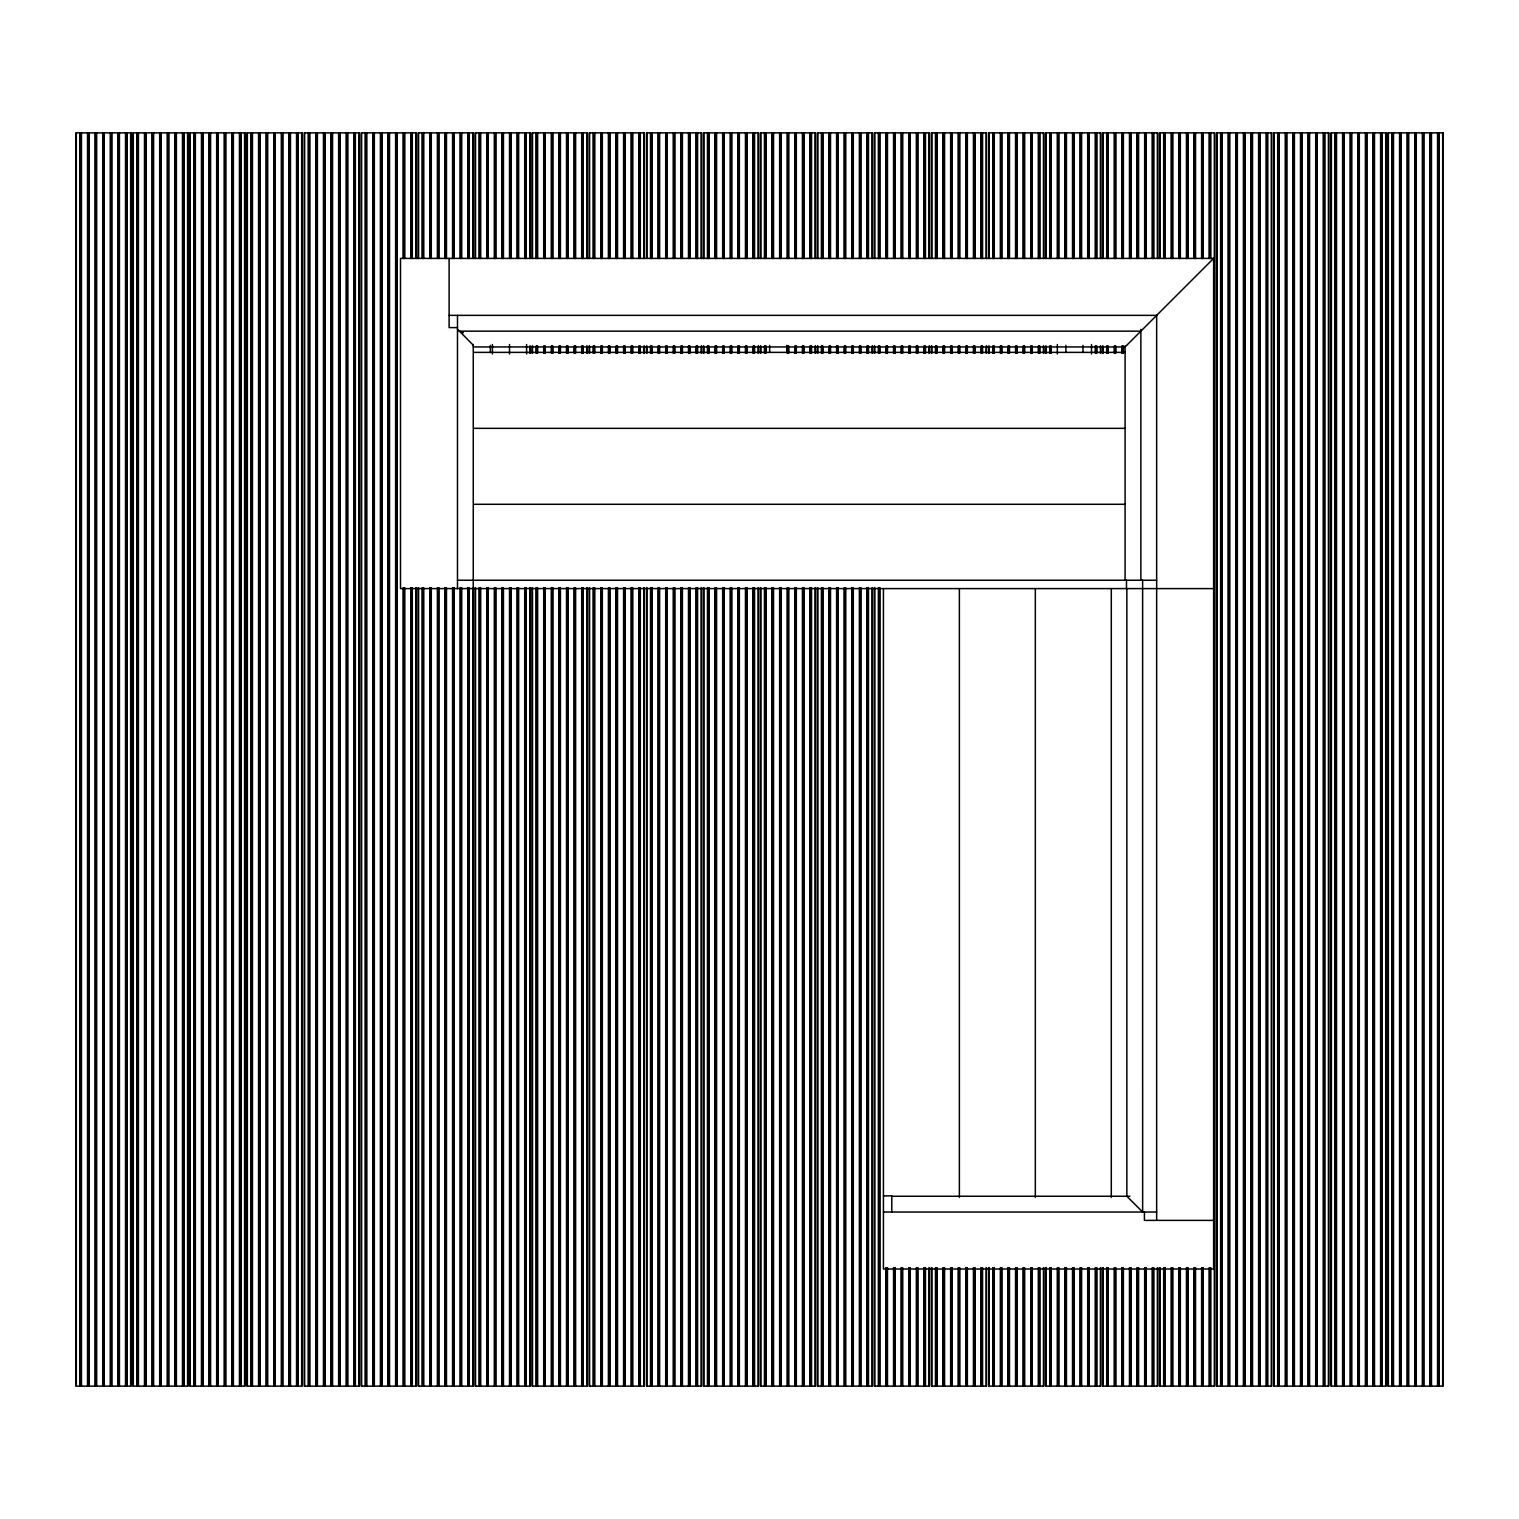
<?xml version="1.0" encoding="UTF-8"?>
<svg xmlns="http://www.w3.org/2000/svg" width="1519" height="1519" viewBox="0 0 1519 1519"><rect width="100%" height="100%" fill="white"/><g stroke="black" fill="none" stroke-linecap="round" stroke-linejoin="round"><path stroke-width="1.5" d="M1213.624 588.594L400.503 588.594L400.503 258.401L1213.624 258.401L1125.085 346.94L473.263 346.94M449.111 315.363L1156.662 315.363M457.485 327.61L449.111 327.61L449.111 258.401M1140.864 331.161L459.251 331.161L457.485 329.376M473.966 352.37L1125.085 352.37M473.966 428.339L1125.085 428.339M473.966 504.289L1125.085 504.289M457.485 580.239L473.263 580.239M473.966 580.239L1156.662 580.239M883.431 1195.871L891.786 1195.871L891.786 1212.029M891.786 1196.25L1129.851 1196.25M883.431 1212.029L1156.662 1212.029M1213.624 1220.384L1144.415 1220.384L1144.415 1212.029M463.39 332.718L459.441 331.161L473.263 345.174M1442.67 132.875L1442.67 1386.125M1439.063 132.875L1439.063 1386.125M1438.683 132.875L1438.683 1386.125M1437.923 132.875L1437.923 1386.125M1437.544 132.875L1437.544 1386.125M1431.468 132.875L1431.468 1386.125M1431.088 132.875L1431.088 1386.125M1430.328 132.875L1430.328 1386.125M1429.949 132.875L1429.949 1386.125M1423.873 132.875L1423.873 1386.125M1423.493 132.875L1423.493 1386.125M1422.733 132.875L1422.733 1386.125M1422.354 132.875L1422.354 1386.125M1416.278 132.875L1416.278 1386.125M1415.898 132.875L1415.898 1386.125M1415.138 132.875L1415.138 1386.125M1414.759 132.875L1414.759 1386.125M1408.683 132.875L1408.683 1386.125M1408.303 132.875L1408.303 1386.125M1407.543 132.875L1407.543 1386.125M1407.164 132.875L1407.164 1386.125M1401.088 132.875L1401.088 1386.125M1400.708 132.875L1400.708 1386.125M1399.948 132.875L1399.948 1386.125M1399.569 132.875L1399.569 1386.125M1393.493 132.875L1393.493 1386.125M1393.113 132.875L1393.113 1386.125M1392.353 132.875L1392.353 1386.125M1391.974 132.875L1391.974 1386.125M1388.366 132.875L1388.366 1386.125M1385.708 132.875L1385.708 1386.125M1382.1 132.875L1382.1 1386.125M1381.72 132.875L1381.72 1386.125M1380.961 132.875L1380.961 1386.125M1380.581 132.875L1380.581 1386.125M1374.505 132.875L1374.505 1386.125M1374.125 132.875L1374.125 1386.125M1373.366 132.875L1373.366 1386.125M1372.986 132.875L1372.986 1386.125M1366.91 132.875L1366.91 1386.125M1366.53 132.875L1366.53 1386.125M1365.771 132.875L1365.771 1386.125M1365.391 132.875L1365.391 1386.125M1359.315 132.875L1359.315 1386.125M1358.935 132.875L1358.935 1386.125M1358.176 132.875L1358.176 1386.125M1357.796 132.875L1357.796 1386.125M1351.72 132.875L1351.72 1386.125M1351.34 132.875L1351.34 1386.125M1350.581 132.875L1350.581 1386.125M1350.201 132.875L1350.201 1386.125M1344.125 132.875L1344.125 1386.125M1343.745 132.875L1343.745 1386.125M1342.986 132.875L1342.986 1386.125M1342.606 132.875L1342.606 1386.125M1336.53 132.875L1336.53 1386.125M1336.15 132.875L1336.15 1386.125M1335.391 132.875L1335.391 1386.125M1335.011 132.875L1335.011 1386.125M1331.404 132.875L1331.404 1386.125M1328.422 132.875L1328.422 1386.125M1324.815 132.875L1324.815 1386.125M1324.435 132.875L1324.435 1386.125M1323.676 132.875L1323.676 1386.125M1323.296 132.875L1323.296 1386.125M1317.22 132.875L1317.22 1386.125M1316.84 132.875L1316.84 1386.125M1316.081 132.875L1316.081 1386.125M1315.701 132.875L1315.701 1386.125M1309.606 132.875L1309.606 1386.125M1309.226 132.875L1309.226 1386.125M1308.467 132.875L1308.467 1386.125M1308.087 132.875L1308.087 1386.125M1302.011 132.875L1302.011 1386.125M1301.631 132.875L1301.631 1386.125M1300.872 132.875L1300.872 1386.125M1300.492 132.875L1300.492 1386.125M1294.416 132.875L1294.416 1386.125M1294.036 132.875L1294.036 1386.125M1293.277 132.875L1293.277 1386.125M1292.897 132.875L1292.897 1386.125M1286.821 132.875L1286.821 1386.125M1286.441 132.875L1286.441 1386.125M1285.682 132.875L1285.682 1386.125M1285.302 132.875L1285.302 1386.125M1279.226 132.875L1279.226 1386.125M1278.846 132.875L1278.846 1386.125M1278.087 132.875L1278.087 1386.125M1277.707 132.875L1277.707 1386.125M1274.099 132.875L1274.099 1386.125M1271.327 132.875L1271.327 1386.125M1267.719 132.875L1267.719 1386.125M1267.34 132.875L1267.34 1386.125M1266.58 132.875L1266.58 1386.125M1266.2 132.875L1266.2 1386.125M1260.124 132.875L1260.124 1386.125M1259.745 132.875L1259.745 1386.125M1258.985 132.875L1258.985 1386.125M1258.605 132.875L1258.605 1386.125M1252.529 132.875L1252.529 1386.125M1252.15 132.875L1252.15 1386.125M1251.39 132.875L1251.39 1386.125M1251.01 132.875L1251.01 1386.125M1244.934 132.875L1244.934 1386.125M1244.555 132.875L1244.555 1386.125M1243.795 132.875L1243.795 1386.125M1243.415 132.875L1243.415 1386.125M1237.339 132.875L1237.339 1386.125M1236.96 132.875L1236.96 1386.125M1236.2 132.875L1236.2 1386.125M1235.82 132.875L1235.82 1386.125M1229.725 132.875L1229.725 1386.125M1229.346 132.875L1229.346 1386.125M1228.586 132.875L1228.586 1386.125M1228.206 132.875L1228.206 1386.125M1222.13 132.875L1222.13 1386.125M1221.751 132.875L1221.751 1386.125M1220.991 132.875L1220.991 1386.125M1220.611 132.875L1220.611 1386.125M1217.004 132.875L1217.004 1386.125M1214.346 132.875L1214.346 1386.125M1213.624 258.401L1213.624 1269.011L883.431 1269.011L883.431 588.594M1210.738 132.875L1210.738 258.439M1210.738 1267.681L1210.738 1386.125M1210.358 132.875L1210.358 258.439M1210.358 1267.681L1210.358 1386.125M1209.599 132.875L1209.599 258.439M1209.599 1267.681L1209.599 1386.125M1209.219 132.875L1209.219 258.439M1209.219 1267.681L1209.219 1386.125M1203.143 132.875L1203.143 258.439M1203.143 1267.681L1203.143 1386.125M1202.763 132.875L1202.763 258.439M1202.763 1267.681L1202.763 1386.125M1202.004 132.875L1202.004 258.439M1202.004 1267.681L1202.004 1386.125M1201.624 132.875L1201.624 258.439M1201.624 1267.681L1201.624 1386.125M1195.548 132.875L1195.548 258.439M1195.548 1267.681L1195.548 1386.125M1195.168 132.875L1195.168 258.439M1195.168 1267.681L1195.168 1386.125M1194.409 132.875L1194.409 258.439M1194.409 1267.681L1194.409 1386.125M1194.029 132.875L1194.029 258.439M1194.029 1267.681L1194.029 1386.125M1187.953 132.875L1187.953 258.439M1187.953 1267.681L1187.953 1386.125M1187.573 132.875L1187.573 258.439M1187.573 1267.681L1187.573 1386.125M1186.814 132.875L1186.814 258.439M1186.814 1267.681L1186.814 1386.125M1186.434 132.875L1186.434 258.439M1186.434 1267.681L1186.434 1386.125M1180.358 132.875L1180.358 258.439M1180.358 1267.681L1180.358 1386.125M1179.978 132.875L1179.978 258.439M1179.978 1267.681L1179.978 1386.125M1179.219 132.875L1179.219 258.439M1179.219 1267.681L1179.219 1386.125M1178.839 132.875L1178.839 258.439M1178.839 1267.681L1178.839 1386.125M1172.763 132.875L1172.763 258.439M1172.763 1267.681L1172.763 1386.125M1172.383 132.875L1172.383 258.439M1172.383 1267.681L1172.383 1386.125M1171.624 132.875L1171.624 258.439M1171.624 1267.681L1171.624 1386.125M1171.244 132.875L1171.244 258.439M1171.244 1267.681L1171.244 1386.125M1165.168 132.875L1165.168 258.439M1165.168 1267.681L1165.168 1386.125M1164.788 132.875L1164.788 258.439M1164.788 1267.681L1164.788 1386.125M1164.029 132.875L1164.029 258.439M1164.029 1267.681L1164.029 1386.125M1163.649 132.875L1163.649 258.439M1163.649 1267.681L1163.649 1386.125M1160.041 132.875L1160.041 258.439M1160.041 1267.681L1160.041 1386.125M1159.662 258.439L1159.662 132.875L1214.725 132.875L1214.725 1386.125L1159.662 1386.125L1159.662 1267.681M1157.763 258.439L1157.763 132.875L1102.699 132.875L1102.699 258.439M1157.763 1267.681L1157.763 1386.125L1102.699 1386.125L1102.699 1267.681M1157.383 132.875L1157.383 258.439M1157.383 1267.681L1157.383 1386.125M1156.662 315.136L1156.662 1220.384M1153.775 132.875L1153.775 258.439M1153.775 1267.681L1153.775 1386.125M1153.396 132.875L1153.396 258.439M1153.396 1267.681L1153.396 1386.125M1152.636 132.875L1152.636 258.439M1152.636 1267.681L1152.636 1386.125M1152.256 132.875L1152.256 258.439M1152.256 1267.681L1152.256 1386.125M1146.18 132.875L1146.18 258.439M1146.18 1267.681L1146.18 1386.125M1145.801 132.875L1145.801 258.439M1145.801 1267.681L1145.801 1386.125M1145.041 132.875L1145.041 258.439M1145.041 1267.681L1145.041 1386.125M1144.661 132.875L1144.661 258.439M1144.661 1267.681L1144.661 1386.125M1142.63 580.239L1142.649 1212.029L1126.851 1196.25L1126.851 588.594M1140.864 329.338L1140.864 580.239M1138.585 132.875L1138.585 258.439M1138.585 1267.681L1138.585 1386.125M1138.206 132.875L1138.206 258.439M1138.206 1267.681L1138.206 1386.125M1137.446 132.875L1137.446 258.439M1137.446 1267.681L1137.446 1386.125M1137.066 132.875L1137.066 258.439M1137.066 1267.681L1137.066 1386.125M1130.99 132.875L1130.99 258.439M1130.99 1267.681L1130.99 1386.125M1130.611 132.875L1130.611 258.439M1130.611 1267.681L1130.611 1386.125M1129.851 132.875L1129.851 258.439M1129.851 1267.681L1129.851 1386.125M1129.471 132.875L1129.471 258.439M1129.471 1267.681L1129.471 1386.125M1126.49 580.239L1126.49 588.594M1125.085 345.914L1125.085 580.239M1123.395 132.875L1123.395 258.439M1123.395 346.085L1123.395 353.186M1123.395 1267.681L1123.395 1386.125M1123.016 132.875L1123.016 258.439M1123.016 346.085L1123.016 353.186M1123.016 1267.681L1123.016 1386.125M1122.256 132.875L1122.256 258.439M1122.256 346.085L1122.256 353.186M1122.256 1267.681L1122.256 1386.125M1121.876 132.875L1121.876 258.439M1121.876 346.085L1121.876 353.186M1121.876 1267.681L1121.876 1386.125M1115.8 132.875L1115.8 258.439M1115.8 346.085L1115.8 353.186M1115.8 1267.681L1115.8 1386.125M1115.421 132.875L1115.421 258.439M1115.421 346.085L1115.421 353.186M1115.421 1267.681L1115.421 1386.125M1114.661 132.875L1114.661 258.439M1114.661 346.085L1114.661 353.186M1114.661 1267.681L1114.661 1386.125M1114.281 132.875L1114.281 258.439M1114.281 346.085L1114.281 353.186M1114.281 1267.681L1114.281 1386.125M1111.3 588.594L1111.3 1197.447M1108.205 132.875L1108.205 258.439M1108.205 346.085L1108.205 353.186M1108.205 1267.681L1108.205 1386.125M1107.826 132.875L1107.826 258.439M1107.826 346.085L1107.826 353.186M1107.826 1267.681L1107.826 1386.125M1107.066 132.875L1107.066 258.439M1107.066 346.085L1107.066 353.186M1107.066 1267.681L1107.066 1386.125M1106.686 132.875L1106.686 258.439M1106.686 346.085L1106.686 353.186M1106.686 1267.681L1106.686 1386.125M1103.079 132.875L1103.079 258.439M1103.079 346.085L1103.079 353.186M1103.079 1267.681L1103.079 1386.125M1102.699 346.085L1102.699 353.186M1100.8 258.439L1100.8 132.875L1045.737 132.875L1045.737 258.439M1100.8 346.085L1100.8 353.186M1100.8 1267.681L1100.8 1386.125L1045.737 1386.125L1045.737 1267.681M1100.421 132.875L1100.421 258.439M1100.421 346.085L1100.421 353.186M1100.421 1267.681L1100.421 1386.125M1096.813 132.875L1096.813 258.439M1096.813 346.085L1096.813 353.186M1096.813 1267.681L1096.813 1386.125M1096.433 132.875L1096.433 258.439M1096.433 346.085L1096.433 353.186M1096.433 1267.681L1096.433 1386.125M1095.674 132.875L1095.674 258.439M1095.674 346.085L1095.674 353.186M1095.674 1267.681L1095.674 1386.125M1095.294 132.875L1095.294 258.439M1095.294 346.085L1095.294 353.186M1095.294 1267.681L1095.294 1386.125M1091.515 344.528L1091.515 353.965M1089.218 132.875L1089.218 258.439M1089.218 1267.681L1089.218 1386.125M1088.838 132.875L1088.838 258.439M1088.838 1267.681L1088.838 1386.125M1088.079 132.875L1088.079 258.439M1088.079 1267.681L1088.079 1386.125M1087.699 132.875L1087.699 258.439M1087.699 1267.681L1087.699 1386.125M1082.971 345.383L1082.971 352.484M1081.623 132.875L1081.623 258.439M1081.623 1267.681L1081.623 1386.125M1081.243 132.875L1081.243 258.439M1081.243 1267.681L1081.243 1386.125M1080.484 132.875L1080.484 258.439M1080.484 1267.681L1080.484 1386.125M1080.104 132.875L1080.104 258.439M1080.104 1267.681L1080.104 1386.125M1074.028 132.875L1074.028 258.439M1074.028 1267.681L1074.028 1386.125M1073.648 132.875L1073.648 258.439M1073.648 1267.681L1073.648 1386.125M1072.889 132.875L1072.889 258.439M1072.889 1267.681L1072.889 1386.125M1072.509 132.875L1072.509 258.439M1072.509 1267.681L1072.509 1386.125M1066.433 132.875L1066.433 258.439M1066.433 1267.681L1066.433 1386.125M1066.053 132.875L1066.053 258.439M1066.053 1267.681L1066.053 1386.125M1065.882 345.383L1065.882 352.484M1065.294 132.875L1065.294 258.439M1065.294 1267.681L1065.294 1386.125M1064.914 132.875L1064.914 258.439M1064.914 1267.681L1064.914 1386.125M1058.838 132.875L1058.838 258.439M1058.838 1267.681L1058.838 1386.125M1058.458 132.875L1058.458 258.439M1058.458 1267.681L1058.458 1386.125M1057.699 132.875L1057.699 258.439M1057.699 1267.681L1057.699 1386.125M1057.319 132.875L1057.319 258.439M1057.338 344.528L1057.338 353.965M1057.319 1267.681L1057.319 1386.125M1051.243 132.875L1051.243 258.439M1051.243 346.085L1051.243 353.186M1051.243 1267.681L1051.243 1386.125M1050.863 132.875L1050.863 258.439M1050.863 346.085L1050.863 353.186M1050.863 1267.681L1050.863 1386.125M1050.104 132.875L1050.104 258.439M1050.104 346.085L1050.104 353.186M1050.104 1267.681L1050.104 1386.125M1049.724 132.875L1049.724 258.439M1049.724 346.085L1049.724 353.186M1049.724 1267.681L1049.724 1386.125M1046.116 132.875L1046.116 258.439M1046.116 346.085L1046.116 353.186M1046.116 1267.681L1046.116 1386.125M1045.737 346.085L1045.737 353.186M1043.838 258.439L1043.838 132.875L988.774 132.875L988.774 258.439M1043.838 346.085L1043.838 353.186M1043.838 1267.681L1043.838 1386.125L988.774 1386.125L988.774 1267.681M1043.458 132.875L1043.458 258.439M1043.458 346.085L1043.458 353.186M1043.458 1267.681L1043.458 1386.125M1039.85 132.875L1039.85 258.439M1039.85 346.085L1039.85 353.186M1039.85 1267.681L1039.85 1386.125M1039.471 132.875L1039.471 258.439M1039.471 346.085L1039.471 353.186M1039.471 1267.681L1039.471 1386.125M1038.711 132.875L1038.711 258.439M1038.711 346.085L1038.711 353.186M1038.711 1267.681L1038.711 1386.125M1038.331 132.875L1038.331 258.439M1038.331 346.085L1038.331 353.186M1038.331 1267.681L1038.331 1386.125M1035.331 588.594L1035.331 1197.447M1032.255 132.875L1032.255 258.439M1032.255 346.085L1032.255 353.186M1032.255 1267.681L1032.255 1386.125M1031.876 132.875L1031.876 258.439M1031.876 346.085L1031.876 353.186M1031.876 1267.681L1031.876 1386.125M1031.116 132.875L1031.116 258.439M1031.116 346.085L1031.116 353.186M1031.116 1267.681L1031.116 1386.125M1030.736 132.875L1030.736 258.439M1030.736 346.085L1030.736 353.186M1030.736 1267.681L1030.736 1386.125M1024.66 132.875L1024.66 258.439M1024.66 346.085L1024.66 353.186M1024.66 1267.681L1024.66 1386.125M1024.281 132.875L1024.281 258.439M1024.281 346.085L1024.281 353.186M1024.281 1267.681L1024.281 1386.125M1023.521 132.875L1023.521 258.439M1023.521 346.085L1023.521 353.186M1023.521 1267.681L1023.521 1386.125M1023.141 132.875L1023.141 258.439M1023.141 346.085L1023.141 353.186M1023.141 1267.681L1023.141 1386.125M1017.065 132.875L1017.065 258.439M1017.065 346.085L1017.065 353.186M1017.065 1267.681L1017.065 1386.125M1016.686 132.875L1016.686 258.439M1016.686 346.085L1016.686 353.186M1016.686 1267.681L1016.686 1386.125M1015.926 132.875L1015.926 258.439M1015.926 346.085L1015.926 353.186M1015.926 1267.681L1015.926 1386.125M1015.546 132.875L1015.546 258.439M1015.546 346.085L1015.546 353.186M1015.546 1267.681L1015.546 1386.125M1009.47 132.875L1009.47 258.439M1009.47 346.085L1009.47 353.186M1009.47 1267.681L1009.47 1386.125M1009.091 132.875L1009.091 258.439M1009.091 346.085L1009.091 353.186M1009.091 1267.681L1009.091 1386.125M1008.331 132.875L1008.331 258.439M1008.331 346.085L1008.331 353.186M1008.331 1267.681L1008.331 1386.125M1007.951 132.875L1007.951 258.439M1007.951 346.085L1007.951 353.186M1007.951 1267.681L1007.951 1386.125M1001.875 132.875L1001.875 258.439M1001.875 346.085L1001.875 353.186M1001.875 1267.681L1001.875 1386.125M1001.496 132.875L1001.496 258.439M1001.496 346.085L1001.496 353.186M1001.496 1267.681L1001.496 1386.125M1000.736 132.875L1000.736 258.439M1000.736 346.085L1000.736 353.186M1000.736 1267.681L1000.736 1386.125M1000.356 132.875L1000.356 258.439M1000.356 346.085L1000.356 353.186M1000.356 1267.681L1000.356 1386.125M994.28 132.875L994.28 258.439M994.28 346.085L994.28 353.186M994.28 1267.681L994.28 1386.125M993.901 132.875L993.901 258.439M993.901 346.085L993.901 353.186M993.901 1267.681L993.901 1386.125M993.141 132.875L993.141 258.439M993.141 346.085L993.141 353.186M993.141 1267.681L993.141 1386.125M992.761 132.875L992.761 258.439M992.761 346.085L992.761 353.186M992.761 1267.681L992.761 1386.125M989.154 132.875L989.154 258.439M989.154 346.085L989.154 353.186M989.154 1267.681L989.154 1386.125M988.774 346.085L988.774 353.186M986.553 258.439L986.553 132.875L931.47 132.875L931.47 258.439M986.553 346.085L986.553 353.186M986.553 1267.681L986.553 1386.125L931.47 1386.125L931.47 1267.681M986.173 132.875L986.173 258.439M986.173 346.085L986.173 353.186M986.173 1267.681L986.173 1386.125M982.565 132.875L982.565 258.439M982.565 346.085L982.565 353.186M982.565 1267.681L982.565 1386.125M982.185 132.875L982.185 258.439M982.185 346.085L982.185 353.186M982.185 1267.681L982.185 1386.125M981.426 132.875L981.426 258.439M981.426 346.085L981.426 353.186M981.426 1267.681L981.426 1386.125M981.046 132.875L981.046 258.439M981.046 346.085L981.046 353.186M981.046 1267.681L981.046 1386.125M974.97 132.875L974.97 258.439M974.97 346.085L974.97 353.186M974.97 1267.681L974.97 1386.125M974.59 132.875L974.59 258.439M974.59 346.085L974.59 353.186M974.59 1267.681L974.59 1386.125M973.812 132.875L973.812 258.439M973.812 346.085L973.812 353.186M973.812 1267.681L973.812 1386.125M973.432 132.875L973.432 258.439M973.432 346.085L973.432 353.186M973.432 1267.681L973.432 1386.125M967.356 132.875L967.356 258.439M967.356 346.085L967.356 353.186M967.356 1267.681L967.356 1386.125M966.976 132.875L966.976 258.439M966.976 346.085L966.976 353.186M966.976 1267.681L966.976 1386.125M966.217 132.875L966.217 258.439M966.217 346.085L966.217 353.186M966.217 1267.681L966.217 1386.125M965.837 132.875L965.837 258.439M965.837 346.085L965.837 353.186M965.837 1267.681L965.837 1386.125M959.761 132.875L959.761 258.439M959.761 346.085L959.761 353.186M959.761 1267.681L959.761 1386.125M959.381 132.875L959.381 258.439M959.381 346.085L959.381 353.186M959.381 1267.681L959.381 1386.125M959.381 588.594L959.381 1197.447M958.622 132.875L958.622 258.439M958.622 346.085L958.622 353.186M958.622 1267.681L958.622 1386.125M958.242 132.875L958.242 258.439M958.242 346.085L958.242 353.186M958.242 1267.681L958.242 1386.125M952.166 132.875L952.166 258.439M952.166 346.085L952.166 353.186M952.166 1267.681L952.166 1386.125M951.786 132.875L951.786 258.439M951.786 346.085L951.786 353.186M951.786 1267.681L951.786 1386.125M951.027 132.875L951.027 258.439M951.027 346.085L951.027 353.186M951.027 1267.681L951.027 1386.125M950.647 132.875L950.647 258.439M950.647 346.085L950.647 353.186M950.647 1267.681L950.647 1386.125M944.571 132.875L944.571 258.439M944.571 346.085L944.571 353.186M944.571 1267.681L944.571 1386.125M944.191 132.875L944.191 258.439M944.191 346.085L944.191 353.186M944.191 1267.681L944.191 1386.125M943.432 132.875L943.432 258.439M943.432 346.085L943.432 353.186M943.432 1267.681L943.432 1386.125M943.052 132.875L943.052 258.439M943.052 346.085L943.052 353.186M943.052 1267.681L943.052 1386.125M936.976 132.875L936.976 258.439M936.976 346.085L936.976 353.186M936.976 1267.681L936.976 1386.125M936.596 132.875L936.596 258.439M936.596 346.085L936.596 353.186M936.596 1267.681L936.596 1386.125M935.837 132.875L935.837 258.439M935.837 346.085L935.837 353.186M935.837 1267.681L935.837 1386.125M935.457 132.875L935.457 258.439M935.457 346.085L935.457 353.186M935.457 1267.681L935.457 1386.125M931.85 132.875L931.85 258.439M931.85 346.085L931.85 353.186M931.85 1267.681L931.85 1386.125M931.47 346.085L931.47 353.186M929.457 258.439L929.457 132.875L874.374 132.875L874.374 258.439M929.457 346.085L929.457 353.186M929.457 1267.681L929.457 1386.125L874.374 1386.125L874.374 587.739M929.077 132.875L929.077 258.439M929.077 346.085L929.077 353.186M929.077 1267.681L929.077 1386.125M925.47 132.875L925.47 258.439M925.47 346.085L925.47 353.186M925.47 1267.681L925.47 1386.125M925.09 132.875L925.09 258.439M925.09 346.085L925.09 353.186M925.09 1267.681L925.09 1386.125M924.33 132.875L924.33 258.439M924.33 346.085L924.33 353.186M924.33 1267.681L924.33 1386.125M923.951 132.875L923.951 258.439M923.951 346.085L923.951 353.186M923.951 1267.681L923.951 1386.125M917.875 132.875L917.875 258.439M917.875 346.085L917.875 353.186M917.875 1267.681L917.875 1386.125M917.495 132.875L917.495 258.439M917.495 346.085L917.495 353.186M917.495 1267.681L917.495 1386.125M916.735 132.875L916.735 258.439M916.735 346.085L916.735 353.186M916.735 1267.681L916.735 1386.125M916.356 132.875L916.356 258.439M916.356 346.085L916.356 353.186M916.356 1267.681L916.356 1386.125M910.28 132.875L910.28 258.439M910.28 346.085L910.28 353.186M910.28 1267.681L910.28 1386.125M909.9 132.875L909.9 258.439M909.9 346.085L909.9 353.186M909.9 1267.681L909.9 1386.125M909.14 132.875L909.14 258.439M909.14 346.085L909.14 353.186M909.14 1267.681L909.14 1386.125M908.761 132.875L908.761 258.439M908.761 346.085L908.761 353.186M908.761 1267.681L908.761 1386.125M902.685 132.875L902.685 258.439M902.685 346.085L902.685 353.186M902.685 1267.681L902.685 1386.125M902.305 132.875L902.305 258.439M902.305 346.085L902.305 353.186M902.305 1267.681L902.305 1386.125M901.545 132.875L901.545 258.439M901.545 346.085L901.545 353.186M901.545 1267.681L901.545 1386.125M901.166 132.875L901.166 258.439M901.166 346.085L901.166 353.186M901.166 1267.681L901.166 1386.125M895.09 132.875L895.09 258.439M895.09 346.085L895.09 353.186M895.09 1267.681L895.09 1386.125M894.71 132.875L894.71 258.439M894.71 346.085L894.71 353.186M894.71 1267.681L894.71 1386.125M893.95 132.875L893.95 258.439M893.95 346.085L893.95 353.186M893.95 1267.681L893.95 1386.125M893.571 132.875L893.571 258.439M893.571 346.085L893.571 353.186M893.571 1267.681L893.571 1386.125M887.476 132.875L887.476 258.439M887.476 346.085L887.476 353.186M887.476 1267.681L887.476 1386.125M887.096 132.875L887.096 258.439M887.096 346.085L887.096 353.186M887.096 1267.681L887.096 1386.125M886.337 132.875L886.337 258.439M886.337 346.085L886.337 353.186M886.337 1267.681L886.337 1386.125M885.957 132.875L885.957 258.439M885.957 346.085L885.957 353.186M885.957 1267.681L885.957 1386.125M879.881 132.875L879.881 258.439M879.881 346.085L879.881 353.186M879.881 587.739L879.881 1386.125M879.501 132.875L879.501 258.439M879.501 346.085L879.501 353.186M879.501 587.739L879.501 1386.125M878.741 132.875L878.741 258.439M878.741 346.085L878.741 353.186M878.741 587.739L878.741 1386.125M878.362 132.875L878.362 258.439M878.362 346.085L878.362 353.186M878.362 587.739L878.362 1386.125M874.754 132.875L874.754 258.439M874.754 346.085L874.754 353.186M874.754 587.739L874.754 1386.125M874.374 346.085L874.374 353.186M872.476 258.439L872.476 132.875L817.412 132.875L817.412 258.439M872.476 346.085L872.476 353.186M872.476 587.739L872.476 1386.125L817.412 1386.125L817.412 587.739M872.096 132.875L872.096 258.439M872.096 346.085L872.096 353.186M872.096 587.739L872.096 1386.125M868.488 132.875L868.488 258.439M868.488 346.085L868.488 353.186M868.488 587.739L868.488 1386.125M868.108 132.875L868.108 258.439M868.108 346.085L868.108 353.186M868.108 587.739L868.108 1386.125M867.349 132.875L867.349 258.439M867.349 346.085L867.349 353.186M867.349 587.739L867.349 1386.125M866.969 132.875L866.969 258.439M866.969 346.085L866.969 353.186M866.969 587.739L866.969 1386.125M860.893 132.875L860.893 258.439M860.893 346.085L860.893 353.186M860.893 587.739L860.893 1386.125M860.513 132.875L860.513 258.439M860.513 346.085L860.513 353.186M860.513 587.739L860.513 1386.125M859.754 132.875L859.754 258.439M859.754 346.085L859.754 353.186M859.754 587.739L859.754 1386.125M859.374 132.875L859.374 258.439M859.374 346.085L859.374 353.186M859.374 587.739L859.374 1386.125M853.298 132.875L853.298 258.439M853.298 346.085L853.298 353.186M853.298 587.739L853.298 1386.125M852.918 132.875L852.918 258.439M852.918 346.085L852.918 353.186M852.918 587.739L852.918 1386.125M852.159 132.875L852.159 258.439M852.159 346.085L852.159 353.186M852.159 587.739L852.159 1386.125M851.779 132.875L851.779 258.439M851.779 346.085L851.779 353.186M851.779 587.739L851.779 1386.125M845.703 132.875L845.703 258.439M845.703 346.085L845.703 353.186M845.703 587.739L845.703 1386.125M845.323 132.875L845.323 258.439M845.323 346.085L845.323 353.186M845.323 587.739L845.323 1386.125M844.564 132.875L844.564 258.439M844.564 346.085L844.564 353.186M844.564 587.739L844.564 1386.125M844.184 132.875L844.184 258.439M844.184 346.085L844.184 353.186M844.184 587.739L844.184 1386.125M838.108 132.875L838.108 258.439M838.108 346.085L838.108 353.186M838.108 587.739L838.108 1386.125M837.728 132.875L837.728 258.439M837.728 346.085L837.728 353.186M837.728 587.739L837.728 1386.125M836.969 132.875L836.969 258.439M836.969 346.085L836.969 353.186M836.969 587.739L836.969 1386.125M836.589 132.875L836.589 258.439M836.589 346.085L836.589 353.186M836.589 587.739L836.589 1386.125M830.513 132.875L830.513 258.439M830.513 346.085L830.513 353.186M830.513 587.739L830.513 1386.125M830.133 132.875L830.133 258.439M830.133 346.085L830.133 353.186M830.133 587.739L830.133 1386.125M829.374 132.875L829.374 258.439M829.374 346.085L829.374 353.186M829.374 587.739L829.374 1386.125M828.994 132.875L828.994 258.439M828.994 346.085L828.994 353.186M828.994 587.739L828.994 1386.125M822.918 132.875L822.918 258.439M822.918 346.085L822.918 353.186M822.918 587.739L822.918 1386.125M822.538 132.875L822.538 258.439M822.538 346.085L822.538 353.186M822.538 587.739L822.538 1386.125M821.779 132.875L821.779 258.439M821.779 346.085L821.779 353.186M821.779 587.739L821.779 1386.125M821.399 132.875L821.399 258.439M821.399 346.085L821.399 353.186M821.399 587.739L821.399 1386.125M817.792 132.875L817.792 258.439M817.792 346.085L817.792 353.186M817.792 587.739L817.792 1386.125M817.412 346.085L817.412 353.186M815.513 258.439L815.513 132.875L760.449 132.875L760.449 258.439M815.513 346.085L815.513 353.186M815.513 587.739L815.513 1386.125L760.449 1386.125L760.449 587.739M815.133 132.875L815.133 258.439M815.133 346.085L815.133 353.186M815.133 587.739L815.133 1386.125M811.526 132.875L811.526 258.439M811.526 346.085L811.526 353.186M811.526 587.739L811.526 1386.125M811.146 132.875L811.146 258.439M811.146 346.085L811.146 353.186M811.146 587.739L811.146 1386.125M810.386 132.875L810.386 258.439M810.386 346.085L810.386 353.186M810.386 587.739L810.386 1386.125M810.007 132.875L810.007 258.439M810.007 346.085L810.007 353.186M810.007 587.739L810.007 1386.125M803.931 132.875L803.931 258.439M803.931 346.085L803.931 353.186M803.931 587.739L803.931 1386.125M803.551 132.875L803.551 258.439M803.551 346.085L803.551 353.186M803.551 587.739L803.551 1386.125M802.792 132.875L802.792 258.439M802.792 346.085L802.792 353.186M802.792 587.739L802.792 1386.125M802.412 132.875L802.412 258.439M802.412 346.085L802.412 353.186M802.412 587.739L802.412 1386.125M796.336 132.875L796.336 258.439M796.336 346.085L796.336 353.186M796.336 587.739L796.336 1386.125M795.956 132.875L795.956 258.439M795.956 346.085L795.956 353.186M795.956 587.739L795.956 1386.125M795.197 132.875L795.197 258.439M795.197 346.085L795.197 353.186M795.197 587.739L795.197 1386.125M794.817 132.875L794.817 258.439M794.817 346.085L794.817 353.186M794.817 587.739L794.817 1386.125M788.741 132.875L788.741 258.439M788.741 346.085L788.741 353.186M788.741 587.739L788.741 1386.125M788.361 132.875L788.361 258.439M788.361 346.085L788.361 353.186M788.361 587.739L788.361 1386.125M787.601 132.875L787.601 258.439M787.601 346.085L787.601 353.186M787.601 587.739L787.601 1386.125M787.222 132.875L787.222 258.439M787.222 346.085L787.222 353.186M787.222 587.739L787.222 1386.125M786.747 345.383L786.747 352.484M781.146 132.875L781.146 258.439M781.146 587.739L781.146 1386.125M780.766 132.875L780.766 258.439M780.766 587.739L780.766 1386.125M780.006 132.875L780.006 258.439M780.006 587.739L780.006 1386.125M779.627 132.875L779.627 258.439M779.627 587.739L779.627 1386.125M773.551 132.875L773.551 258.439M773.551 587.739L773.551 1386.125M773.171 132.875L773.171 258.439M773.171 587.739L773.171 1386.125M772.412 132.875L772.412 258.439M772.412 587.739L772.412 1386.125M772.032 132.875L772.032 258.439M772.032 587.739L772.032 1386.125M769.658 345.383L769.658 352.484M765.956 132.875L765.956 258.439M765.956 346.085L765.956 353.186M765.956 587.739L765.956 1386.125M765.576 132.875L765.576 258.439M765.576 346.085L765.576 353.186M765.576 587.739L765.576 1386.125M764.817 132.875L764.817 258.439M764.817 346.085L764.817 353.186M764.817 587.739L764.817 1386.125M764.437 132.875L764.437 258.439M764.437 346.085L764.437 353.186M764.437 587.739L764.437 1386.125M760.829 132.875L760.829 258.439M760.829 346.085L760.829 353.186M760.829 587.739L760.829 1386.125M760.449 346.085L760.449 353.186M758.551 258.439L758.551 132.875L703.487 132.875L703.487 258.439M758.551 346.085L758.551 353.186M758.551 587.739L758.551 1386.125L703.487 1386.125L703.487 587.739M758.171 132.875L758.171 258.439M758.171 346.085L758.171 353.186M758.171 587.739L758.171 1386.125M754.563 132.875L754.563 258.439M754.563 346.085L754.563 353.186M754.563 587.739L754.563 1386.125M754.183 132.875L754.183 258.439M754.183 346.085L754.183 353.186M754.183 587.739L754.183 1386.125M753.424 132.875L753.424 258.439M753.424 346.085L753.424 353.186M753.424 587.739L753.424 1386.125M753.044 132.875L753.044 258.439M753.044 346.085L753.044 353.186M753.044 587.739L753.044 1386.125M746.968 132.875L746.968 258.439M746.968 346.085L746.968 353.186M746.968 587.739L746.968 1386.125M746.588 132.875L746.588 258.439M746.588 346.085L746.588 353.186M746.588 587.739L746.588 1386.125M745.829 132.875L745.829 258.439M745.829 346.085L745.829 353.186M745.829 587.739L745.829 1386.125M745.449 132.875L745.449 258.439M745.449 346.085L745.449 353.186M745.449 587.739L745.449 1386.125M739.373 132.875L739.373 258.439M739.373 346.085L739.373 353.186M739.373 587.739L739.373 1386.125M738.993 132.875L738.993 258.439M738.993 346.085L738.993 353.186M738.993 587.739L738.993 1386.125M738.234 132.875L738.234 258.439M738.234 346.085L738.234 353.186M738.234 587.739L738.234 1386.125M737.854 132.875L737.854 258.439M737.854 346.085L737.854 353.186M737.854 587.739L737.854 1386.125M731.778 132.875L731.778 258.439M731.778 346.085L731.778 353.186M731.778 587.739L731.778 1386.125M731.398 132.875L731.398 258.439M731.398 346.085L731.398 353.186M731.398 587.739L731.398 1386.125M730.639 132.875L730.639 258.439M730.639 346.085L730.639 353.186M730.639 587.739L730.639 1386.125M730.259 132.875L730.259 258.439M730.259 346.085L730.259 353.186M730.259 587.739L730.259 1386.125M724.183 132.875L724.183 258.439M724.183 346.085L724.183 353.186M724.183 587.739L724.183 1386.125M723.803 132.875L723.803 258.439M723.803 346.085L723.803 353.186M723.803 587.739L723.803 1386.125M723.044 132.875L723.044 258.439M723.044 346.085L723.044 353.186M723.044 587.739L723.044 1386.125M722.664 132.875L722.664 258.439M722.664 346.085L722.664 353.186M722.664 587.739L722.664 1386.125M716.588 132.875L716.588 258.439M716.588 346.085L716.588 353.186M716.588 587.739L716.588 1386.125M716.208 132.875L716.208 258.439M716.208 346.085L716.208 353.186M716.208 587.739L716.208 1386.125M715.449 132.875L715.449 258.439M715.449 346.085L715.449 353.186M715.449 587.739L715.449 1386.125M715.069 132.875L715.069 258.439M715.069 346.085L715.069 353.186M715.069 587.739L715.069 1386.125M708.993 132.875L708.993 258.439M708.993 346.085L708.993 353.186M708.993 587.739L708.993 1386.125M708.613 132.875L708.613 258.439M708.613 346.085L708.613 353.186M708.613 587.739L708.613 1386.125M707.854 132.875L707.854 258.439M707.854 346.085L707.854 353.186M707.854 587.739L707.854 1386.125M707.474 132.875L707.474 258.439M707.474 346.085L707.474 353.186M707.474 587.739L707.474 1386.125M703.867 132.875L703.867 258.439M703.867 346.085L703.867 353.186M703.867 587.739L703.867 1386.125M703.487 346.085L703.487 353.186M701.588 258.439L701.588 132.875L646.524 132.875L646.524 258.439M701.588 346.085L701.588 353.186M701.588 587.739L701.588 1386.125L646.524 1386.125L646.524 587.739M701.208 132.875L701.208 258.439M701.208 346.085L701.208 353.186M701.208 587.739L701.208 1386.125M697.601 132.875L697.601 258.439M697.601 346.085L697.601 353.186M697.601 587.739L697.601 1386.125M697.221 132.875L697.221 258.439M697.221 346.085L697.221 353.186M697.221 587.739L697.221 1386.125M696.462 132.875L696.462 258.439M696.462 346.085L696.462 353.186M696.462 587.739L696.462 1386.125M696.082 132.875L696.082 258.439M696.082 346.085L696.082 353.186M696.082 587.739L696.082 1386.125M690.006 132.875L690.006 258.439M690.006 346.085L690.006 353.186M690.006 587.739L690.006 1386.125M689.626 132.875L689.626 258.439M689.626 346.085L689.626 353.186M689.626 587.739L689.626 1386.125M688.866 132.875L688.866 258.439M688.866 346.085L688.866 353.186M688.866 587.739L688.866 1386.125M688.487 132.875L688.487 258.439M688.487 346.085L688.487 353.186M688.487 587.739L688.487 1386.125M682.411 132.875L682.411 258.439M682.411 346.085L682.411 353.186M682.411 587.739L682.411 1386.125M682.031 132.875L682.031 258.439M682.031 346.085L682.031 353.186M682.031 587.739L682.031 1386.125M681.271 132.875L681.271 258.439M681.271 346.085L681.271 353.186M681.271 587.739L681.271 1386.125M680.892 132.875L680.892 258.439M680.892 346.085L680.892 353.186M680.892 587.739L680.892 1386.125M674.816 132.875L674.816 258.439M674.816 346.085L674.816 353.186M674.816 587.739L674.816 1386.125M674.436 132.875L674.436 258.439M674.436 346.085L674.436 353.186M674.436 587.739L674.436 1386.125M673.677 132.875L673.677 258.439M673.677 346.085L673.677 353.186M673.677 587.739L673.677 1386.125M673.297 132.875L673.297 258.439M673.297 346.085L673.297 353.186M673.297 587.739L673.297 1386.125M667.221 132.875L667.221 258.439M667.221 346.085L667.221 353.186M667.221 587.739L667.221 1386.125M666.841 132.875L666.841 258.439M666.841 346.085L666.841 353.186M666.841 587.739L666.841 1386.125M666.082 132.875L666.082 258.439M666.082 346.085L666.082 353.186M666.082 587.739L666.082 1386.125M665.702 132.875L665.702 258.439M665.702 346.085L665.702 353.186M665.702 587.739L665.702 1386.125M659.626 132.875L659.626 258.439M659.626 346.085L659.626 353.186M659.626 587.739L659.626 1386.125M659.246 132.875L659.246 258.439M659.246 346.085L659.246 353.186M659.246 587.739L659.246 1386.125M658.486 132.875L658.486 258.439M658.486 346.085L658.486 353.186M658.486 587.739L658.486 1386.125M658.107 132.875L658.107 258.439M658.107 346.085L658.107 353.186M658.107 587.739L658.107 1386.125M652.031 132.875L652.031 258.439M652.031 346.085L652.031 353.186M652.031 587.739L652.031 1386.125M651.651 132.875L651.651 258.439M651.651 346.085L651.651 353.186M651.651 587.739L651.651 1386.125M650.891 132.875L650.891 258.439M650.891 346.085L650.891 353.186M650.891 587.739L650.891 1386.125M650.512 132.875L650.512 258.439M650.512 346.085L650.512 353.186M650.512 587.739L650.512 1386.125M646.904 132.875L646.904 258.439M646.904 346.085L646.904 353.186M646.904 587.739L646.904 1386.125M646.524 346.085L646.524 353.186M644.303 258.439L644.303 132.875L589.22 132.875L589.22 258.439M644.303 346.085L644.303 353.186M644.303 587.739L644.303 1386.125L589.22 1386.125L589.22 587.739M643.923 132.875L643.923 258.439M643.923 346.085L643.923 353.186M643.923 587.739L643.923 1386.125M640.315 132.875L640.315 258.439M640.315 346.085L640.315 353.186M640.315 587.739L640.315 1386.125M639.936 132.875L639.936 258.439M639.936 346.085L639.936 353.186M639.936 587.739L639.936 1386.125M639.176 132.875L639.176 258.439M639.176 346.085L639.176 353.186M639.176 587.739L639.176 1386.125M638.796 132.875L638.796 258.439M638.796 346.085L638.796 353.186M638.796 587.739L638.796 1386.125M632.72 132.875L632.72 258.439M632.72 346.085L632.72 353.186M632.72 587.739L632.72 1386.125M632.341 132.875L632.341 258.439M632.341 346.085L632.341 353.186M632.341 587.739L632.341 1386.125M631.562 132.875L631.562 258.439M631.562 346.085L631.562 353.186M631.562 587.739L631.562 1386.125M631.182 132.875L631.182 258.439M631.182 346.085L631.182 353.186M631.182 587.739L631.182 1386.125M625.106 132.875L625.106 258.439M625.106 346.085L625.106 353.186M625.106 587.739L625.106 1386.125M624.727 132.875L624.727 258.439M624.727 346.085L624.727 353.186M624.727 587.739L624.727 1386.125M623.967 132.875L623.967 258.439M623.967 346.085L623.967 353.186M623.967 587.739L623.967 1386.125M623.587 132.875L623.587 258.439M623.587 346.085L623.587 353.186M623.587 587.739L623.587 1386.125M617.511 132.875L617.511 258.439M617.511 346.085L617.511 353.186M617.511 587.739L617.511 1386.125M617.132 132.875L617.132 258.439M617.132 346.085L617.132 353.186M617.132 587.739L617.132 1386.125M616.372 132.875L616.372 258.439M616.372 346.085L616.372 353.186M616.372 587.739L616.372 1386.125M615.992 132.875L615.992 258.439M615.992 346.085L615.992 353.186M615.992 587.739L615.992 1386.125M609.916 132.875L609.916 258.439M609.916 346.085L609.916 353.186M609.916 587.739L609.916 1386.125M609.537 132.875L609.537 258.439M609.537 346.085L609.537 353.186M609.537 587.739L609.537 1386.125M608.777 132.875L608.777 258.439M608.777 346.085L608.777 353.186M608.777 587.739L608.777 1386.125M608.397 132.875L608.397 258.439M608.397 346.085L608.397 353.186M608.397 587.739L608.397 1386.125M602.321 132.875L602.321 258.439M602.321 346.085L602.321 353.186M602.321 587.739L602.321 1386.125M601.942 132.875L601.942 258.439M601.942 346.085L601.942 353.186M601.942 587.739L601.942 1386.125M601.182 132.875L601.182 258.439M601.182 346.085L601.182 353.186M601.182 587.739L601.182 1386.125M600.802 132.875L600.802 258.439M600.802 346.085L600.802 353.186M600.802 587.739L600.802 1386.125M594.726 132.875L594.726 258.439M594.726 346.085L594.726 353.186M594.726 587.739L594.726 1386.125M594.347 132.875L594.347 258.439M594.347 346.085L594.347 353.186M594.347 587.739L594.347 1386.125M593.587 132.875L593.587 258.439M593.587 346.085L593.587 353.186M593.587 587.739L593.587 1386.125M593.207 132.875L593.207 258.439M593.207 346.085L593.207 353.186M593.207 587.739L593.207 1386.125M589.6 132.875L589.6 258.439M589.6 346.085L589.6 353.186M589.6 587.739L589.6 1386.125M589.22 346.085L589.22 353.186M587.207 258.439L587.207 132.875L532.125 132.875L532.125 258.439M587.207 346.085L587.207 353.186M587.207 587.739L587.207 1386.125L532.125 1386.125L532.125 587.739M586.828 132.875L586.828 258.439M586.828 346.085L586.828 353.186M586.828 587.739L586.828 1386.125M583.22 132.875L583.22 258.439M583.22 346.085L583.22 353.186M583.22 587.739L583.22 1386.125M582.84 132.875L582.84 258.439M582.84 346.085L582.84 353.186M582.84 587.739L582.84 1386.125M582.081 132.875L582.081 258.439M582.081 346.085L582.081 353.186M582.081 587.739L582.081 1386.125M581.701 132.875L581.701 258.439M581.701 346.085L581.701 353.186M581.701 587.739L581.701 1386.125M575.625 132.875L575.625 258.439M575.625 346.085L575.625 353.186M575.625 587.739L575.625 1386.125M575.245 132.875L575.245 258.439M575.245 346.085L575.245 353.186M575.245 587.739L575.245 1386.125M574.486 132.875L574.486 258.439M574.486 346.085L574.486 353.186M574.486 587.739L574.486 1386.125M574.106 132.875L574.106 258.439M574.106 346.085L574.106 353.186M574.106 587.739L574.106 1386.125M568.03 132.875L568.03 258.439M568.03 346.085L568.03 353.186M568.03 587.739L568.03 1386.125M567.65 132.875L567.65 258.439M567.65 346.085L567.65 353.186M567.65 587.739L567.65 1386.125M566.891 132.875L566.891 258.439M566.891 346.085L566.891 353.186M566.891 587.739L566.891 1386.125M566.511 132.875L566.511 258.439M566.511 346.085L566.511 353.186M566.511 587.739L566.511 1386.125M560.435 132.875L560.435 258.439M560.435 346.085L560.435 353.186M560.435 587.739L560.435 1386.125M560.055 132.875L560.055 258.439M560.055 346.085L560.055 353.186M560.055 587.739L560.055 1386.125M559.296 132.875L559.296 258.439M559.296 346.085L559.296 353.186M559.296 587.739L559.296 1386.125M558.916 132.875L558.916 258.439M558.916 346.085L558.916 353.186M558.916 587.739L558.916 1386.125M552.84 132.875L552.84 258.439M552.84 346.085L552.84 353.186M552.84 587.739L552.84 1386.125M552.46 132.875L552.46 258.439M552.46 346.085L552.46 353.186M552.46 587.739L552.46 1386.125M551.701 132.875L551.701 258.439M551.701 346.085L551.701 353.186M551.701 587.739L551.701 1386.125M551.321 132.875L551.321 258.439M551.321 346.085L551.321 353.186M551.321 587.739L551.321 1386.125M545.226 132.875L545.226 258.439M545.226 346.085L545.226 353.186M545.226 587.739L545.226 1386.125M544.846 132.875L544.846 258.439M544.846 346.085L544.846 353.186M544.846 587.739L544.846 1386.125M544.087 132.875L544.087 258.439M544.087 346.085L544.087 353.186M544.087 587.739L544.087 1386.125M543.707 132.875L543.707 258.439M543.707 346.085L543.707 353.186M543.707 587.739L543.707 1386.125M537.631 132.875L537.631 258.439M537.631 346.085L537.631 353.186M537.631 587.739L537.631 1386.125M537.251 132.875L537.251 258.439M537.251 346.085L537.251 353.186M537.251 587.739L537.251 1386.125M536.492 132.875L536.492 258.439M536.492 346.085L536.492 353.186M536.492 587.739L536.492 1386.125M536.112 132.875L536.112 258.439M536.112 346.085L536.112 353.186M536.112 587.739L536.112 1386.125M532.504 132.875L532.504 258.439M532.504 346.085L532.504 353.186M532.504 587.739L532.504 1386.125M532.125 346.085L532.125 353.186M530.226 258.439L530.226 132.875L475.162 132.875L475.162 258.439M530.226 346.085L530.226 353.186M530.226 587.739L530.226 1386.125L475.162 1386.125L475.162 587.739M529.846 132.875L529.846 258.439M529.846 346.085L529.846 353.186M529.846 587.739L529.846 1386.125M526.599 344.528L526.599 353.965M526.239 132.875L526.239 258.439M526.239 587.739L526.239 1386.125M525.859 132.875L525.859 258.439M525.859 587.739L525.859 1386.125M525.099 132.875L525.099 258.439M525.099 587.739L525.099 1386.125M524.72 132.875L524.72 258.439M524.72 587.739L524.72 1386.125M518.644 132.875L518.644 258.439M518.644 587.739L518.644 1386.125M518.264 132.875L518.264 258.439M518.264 587.739L518.264 1386.125M517.504 132.875L517.504 258.439M517.504 587.739L517.504 1386.125M517.125 132.875L517.125 258.439M517.125 587.739L517.125 1386.125M511.049 132.875L511.049 258.439M511.049 587.739L511.049 1386.125M510.669 132.875L510.669 258.439M510.669 587.739L510.669 1386.125M509.909 132.875L509.909 258.439M509.909 587.739L509.909 1386.125M509.53 132.875L509.53 258.439M509.511 344.528L509.511 353.965M509.53 587.739L509.53 1386.125M503.454 132.875L503.454 258.439M503.454 587.739L503.454 1386.125M503.074 132.875L503.074 258.439M503.074 587.739L503.074 1386.125M502.314 132.875L502.314 258.439M502.314 587.739L502.314 1386.125M501.935 132.875L501.935 258.439M501.935 587.739L501.935 1386.125M495.859 132.875L495.859 258.439M495.859 587.739L495.859 1386.125M495.479 132.875L495.479 258.439M495.479 587.739L495.479 1386.125M494.719 132.875L494.719 258.439M494.719 587.739L494.719 1386.125M494.34 132.875L494.34 258.439M494.34 587.739L494.34 1386.125M492.422 344.528L492.422 353.965M490.352 345.383L490.352 352.484M488.264 132.875L488.264 258.439M488.264 587.739L488.264 1386.125M487.884 132.875L487.884 258.439M487.884 587.739L487.884 1386.125M487.124 132.875L487.124 258.439M487.124 587.739L487.124 1386.125M486.745 132.875L486.745 258.439M486.745 587.739L486.745 1386.125M480.669 132.875L480.669 258.439M480.669 587.739L480.669 1386.125M480.289 132.875L480.289 258.439M480.289 587.739L480.289 1386.125M479.529 132.875L479.529 258.439M479.529 587.739L479.529 1386.125M479.15 132.875L479.15 258.439M479.15 587.739L479.15 1386.125M475.542 132.875L475.542 258.439M475.542 587.739L475.542 1386.125M473.263 258.439L473.263 132.875L418.2 132.875L418.2 258.439M473.263 344.528L473.263 1386.125L418.2 1386.125L418.2 587.739M472.884 132.875L472.884 258.439M472.884 587.739L472.884 1386.125M469.276 132.875L469.276 258.439M469.276 587.739L469.276 1386.125M468.896 132.875L468.896 258.439M468.896 587.739L468.896 1386.125M468.137 132.875L468.137 258.439M468.137 587.739L468.137 1386.125M467.757 132.875L467.757 258.439M467.757 587.739L467.757 1386.125M461.681 132.875L461.681 258.439M461.681 587.739L461.681 1386.125M461.301 132.875L461.301 258.439M461.301 587.739L461.301 1386.125M460.542 132.875L460.542 258.439M460.542 587.739L460.542 1386.125M460.162 132.875L460.162 258.439M460.162 587.739L460.162 1386.125M457.485 315.363L457.485 588.594M454.086 132.875L454.086 258.439M454.086 587.739L454.086 1386.125M453.706 132.875L453.706 258.439M453.706 587.739L453.706 1386.125M452.947 132.875L452.947 258.439M452.947 587.739L452.947 1386.125M452.567 132.875L452.567 258.439M452.567 587.739L452.567 1386.125M446.491 132.875L446.491 258.439M446.491 587.739L446.491 1386.125M446.111 132.875L446.111 258.439M446.111 587.739L446.111 1386.125M445.352 132.875L445.352 258.439M445.352 587.739L445.352 1386.125M444.972 132.875L444.972 258.439M444.972 587.739L444.972 1386.125M438.896 132.875L438.896 258.439M438.896 587.739L438.896 1386.125M438.516 132.875L438.516 258.439M438.516 587.739L438.516 1386.125M437.757 132.875L437.757 258.439M437.757 587.739L437.757 1386.125M437.377 132.875L437.377 258.439M437.377 587.739L437.377 1386.125M431.301 132.875L431.301 258.439M431.301 587.739L431.301 1386.125M430.921 132.875L430.921 258.439M430.921 587.739L430.921 1386.125M430.162 132.875L430.162 258.439M430.162 587.739L430.162 1386.125M429.782 132.875L429.782 258.439M429.782 587.739L429.782 1386.125M423.706 132.875L423.706 258.439M423.706 587.739L423.706 1386.125M423.326 132.875L423.326 258.439M423.326 587.739L423.326 1386.125M422.567 132.875L422.567 258.439M422.567 587.739L422.567 1386.125M422.187 132.875L422.187 258.439M422.187 587.739L422.187 1386.125M418.579 132.875L418.579 258.439M418.579 587.739L418.579 1386.125M416.301 258.439L416.301 132.875L361.237 132.875L361.237 1386.125L416.301 1386.125L416.301 587.739M415.921 132.875L415.921 258.439M415.921 587.739L415.921 1386.125M412.314 132.875L412.314 258.439M412.314 587.739L412.314 1386.125M411.934 132.875L411.934 258.439M411.934 587.739L411.934 1386.125M411.174 132.875L411.174 258.439M411.174 587.739L411.174 1386.125M410.795 132.875L410.795 258.439M410.795 587.739L410.795 1386.125M404.719 132.875L404.719 258.439M404.719 587.739L404.719 1386.125M404.339 132.875L404.339 258.439M404.339 587.739L404.339 1386.125M403.579 132.875L403.579 258.439M403.579 587.739L403.579 1386.125M403.2 132.875L403.2 258.439M403.2 587.739L403.2 1386.125M397.124 132.875L397.124 1386.125M396.744 132.875L396.744 1386.125M395.984 132.875L395.984 1386.125M395.605 132.875L395.605 1386.125M389.529 132.875L389.529 1386.125M389.149 132.875L389.149 1386.125M388.389 132.875L388.389 1386.125M388.01 132.875L388.01 1386.125M381.934 132.875L381.934 1386.125M381.554 132.875L381.554 1386.125M380.794 132.875L380.794 1386.125M380.415 132.875L380.415 1386.125M374.339 132.875L374.339 1386.125M373.959 132.875L373.959 1386.125M373.199 132.875L373.199 1386.125M372.82 132.875L372.82 1386.125M366.744 132.875L366.744 1386.125M366.364 132.875L366.364 1386.125M365.604 132.875L365.604 1386.125M365.225 132.875L365.225 1386.125M361.617 132.875L361.617 1386.125M358.959 132.875L358.959 1386.125M355.351 132.875L355.351 1386.125M354.971 132.875L354.971 1386.125M354.212 132.875L354.212 1386.125M353.832 132.875L353.832 1386.125M347.756 132.875L347.756 1386.125M347.376 132.875L347.376 1386.125M346.617 132.875L346.617 1386.125M346.237 132.875L346.237 1386.125M340.161 132.875L340.161 1386.125M339.781 132.875L339.781 1386.125M339.022 132.875L339.022 1386.125M338.642 132.875L338.642 1386.125M332.566 132.875L332.566 1386.125M332.186 132.875L332.186 1386.125M331.427 132.875L331.427 1386.125M331.047 132.875L331.047 1386.125M324.971 132.875L324.971 1386.125M324.591 132.875L324.591 1386.125M323.832 132.875L323.832 1386.125M323.452 132.875L323.452 1386.125M317.376 132.875L317.376 1386.125M316.996 132.875L316.996 1386.125M316.237 132.875L316.237 1386.125M315.857 132.875L315.857 1386.125M309.781 132.875L309.781 1386.125M309.401 132.875L309.401 1386.125M308.642 132.875L308.642 1386.125M308.262 132.875L308.262 1386.125M304.654 132.875L304.654 1386.125M301.673 132.875L301.673 1386.125M298.066 132.875L298.066 1386.125M297.686 132.875L297.686 1386.125M296.927 132.875L296.927 1386.125M296.547 132.875L296.547 1386.125M290.471 132.875L290.471 1386.125M290.072 132.875L290.072 1386.125M289.313 132.875L289.313 1386.125M288.933 132.875L288.933 1386.125M282.857 132.875L282.857 1386.125M282.477 132.875L282.477 1386.125M281.718 132.875L281.718 1386.125M281.338 132.875L281.338 1386.125M275.262 132.875L275.262 1386.125M274.882 132.875L274.882 1386.125M274.123 132.875L274.123 1386.125M273.743 132.875L273.743 1386.125M267.667 132.875L267.667 1386.125M267.287 132.875L267.287 1386.125M266.528 132.875L266.528 1386.125M266.148 132.875L266.148 1386.125M260.072 132.875L260.072 1386.125M259.692 132.875L259.692 1386.125M258.933 132.875L258.933 1386.125M258.553 132.875L258.553 1386.125M252.477 132.875L252.477 1386.125M252.097 132.875L252.097 1386.125M251.338 132.875L251.338 1386.125M250.958 132.875L250.958 1386.125M247.35 132.875L247.35 1386.125M244.578 132.875L244.578 1386.125M240.97 132.875L240.97 1386.125M240.591 132.875L240.591 1386.125M239.831 132.875L239.831 1386.125M239.451 132.875L239.451 1386.125M233.375 132.875L233.375 1386.125M232.996 132.875L232.996 1386.125M232.236 132.875L232.236 1386.125M231.856 132.875L231.856 1386.125M225.78 132.875L225.78 1386.125M225.401 132.875L225.401 1386.125M224.641 132.875L224.641 1386.125M224.261 132.875L224.261 1386.125M218.185 132.875L218.185 1386.125M217.806 132.875L217.806 1386.125M217.046 132.875L217.046 1386.125M216.666 132.875L216.666 1386.125M210.59 132.875L210.59 1386.125M210.211 132.875L210.211 1386.125M209.451 132.875L209.451 1386.125M209.071 132.875L209.071 1386.125M202.976 132.875L202.976 1386.125M202.597 132.875L202.597 1386.125M201.837 132.875L201.837 1386.125M201.457 132.875L201.457 1386.125M195.381 132.875L195.381 1386.125M195.002 132.875L195.002 1386.125M194.242 132.875L194.242 1386.125M193.862 132.875L193.862 1386.125M190.255 132.875L190.255 1386.125M187.596 132.875L187.596 1386.125M183.989 132.875L183.989 1386.125M183.609 132.875L183.609 1386.125M182.85 132.875L182.85 1386.125M182.47 132.875L182.47 1386.125M176.394 132.875L176.394 1386.125M176.014 132.875L176.014 1386.125M175.255 132.875L175.255 1386.125M174.875 132.875L174.875 1386.125M168.799 132.875L168.799 1386.125M168.419 132.875L168.419 1386.125M167.66 132.875L167.66 1386.125M167.28 132.875L167.28 1386.125M161.204 132.875L161.204 1386.125M160.824 132.875L160.824 1386.125M160.065 132.875L160.065 1386.125M159.685 132.875L159.685 1386.125M153.609 132.875L153.609 1386.125M153.229 132.875L153.229 1386.125M152.47 132.875L152.47 1386.125M152.09 132.875L152.09 1386.125M146.014 132.875L146.014 1386.125M145.634 132.875L145.634 1386.125M144.875 132.875L144.875 1386.125M144.495 132.875L144.495 1386.125M138.419 132.875L138.419 1386.125M138.039 132.875L138.039 1386.125M137.28 132.875L137.28 1386.125M136.9 132.875L136.9 1386.125M133.292 132.875L133.292 1386.125M130.634 132.875L130.634 1386.125M127.026 132.875L127.026 1386.125M126.647 132.875L126.647 1386.125M125.887 132.875L125.887 1386.125M125.507 132.875L125.507 1386.125M119.431 132.875L119.431 1386.125M119.052 132.875L119.052 1386.125M118.292 132.875L118.292 1386.125M117.912 132.875L117.912 1386.125M111.836 132.875L111.836 1386.125M111.457 132.875L111.457 1386.125M110.697 132.875L110.697 1386.125M110.317 132.875L110.317 1386.125M104.241 132.875L104.241 1386.125M103.862 132.875L103.862 1386.125M103.102 132.875L103.102 1386.125M102.722 132.875L102.722 1386.125M96.646 132.875L96.646 1386.125M96.267 132.875L96.267 1386.125M95.507 132.875L95.507 1386.125M95.127 132.875L95.127 1386.125M89.051 132.875L89.051 1386.125M88.672 132.875L88.672 1386.125M87.912 132.875L87.912 1386.125M87.532 132.875L87.532 1386.125M81.456 132.875L81.456 1386.125M81.077 132.875L81.077 1386.125M80.317 132.875L80.317 1386.125M79.937 132.875L79.937 1386.125M76.33 132.875L76.33 1386.125M131.014 132.875L75.95 132.875L75.95 1386.125L131.014 1386.125L131.014 132.875M187.976 132.875L132.912 132.875L132.912 1386.125L187.976 1386.125L187.976 132.875M244.958 132.875L189.875 132.875L189.875 1386.125L244.958 1386.125L244.958 132.875M302.053 132.875L246.97 132.875L246.97 1386.125L302.053 1386.125L302.053 132.875M359.338 132.875L304.275 132.875L304.275 1386.125L359.338 1386.125L359.338 132.875M1271.707 132.875L1216.624 132.875L1216.624 1386.125L1271.707 1386.125L1271.707 132.875M1328.802 132.875L1273.719 132.875L1273.719 1386.125L1328.802 1386.125L1328.802 132.875M1386.087 132.875L1331.024 132.875L1331.024 1386.125L1386.087 1386.125L1386.087 132.875M1443.05 132.875L1387.986 132.875L1387.986 1386.125L1443.05 1386.125L1443.05 132.875"/></g></svg>
